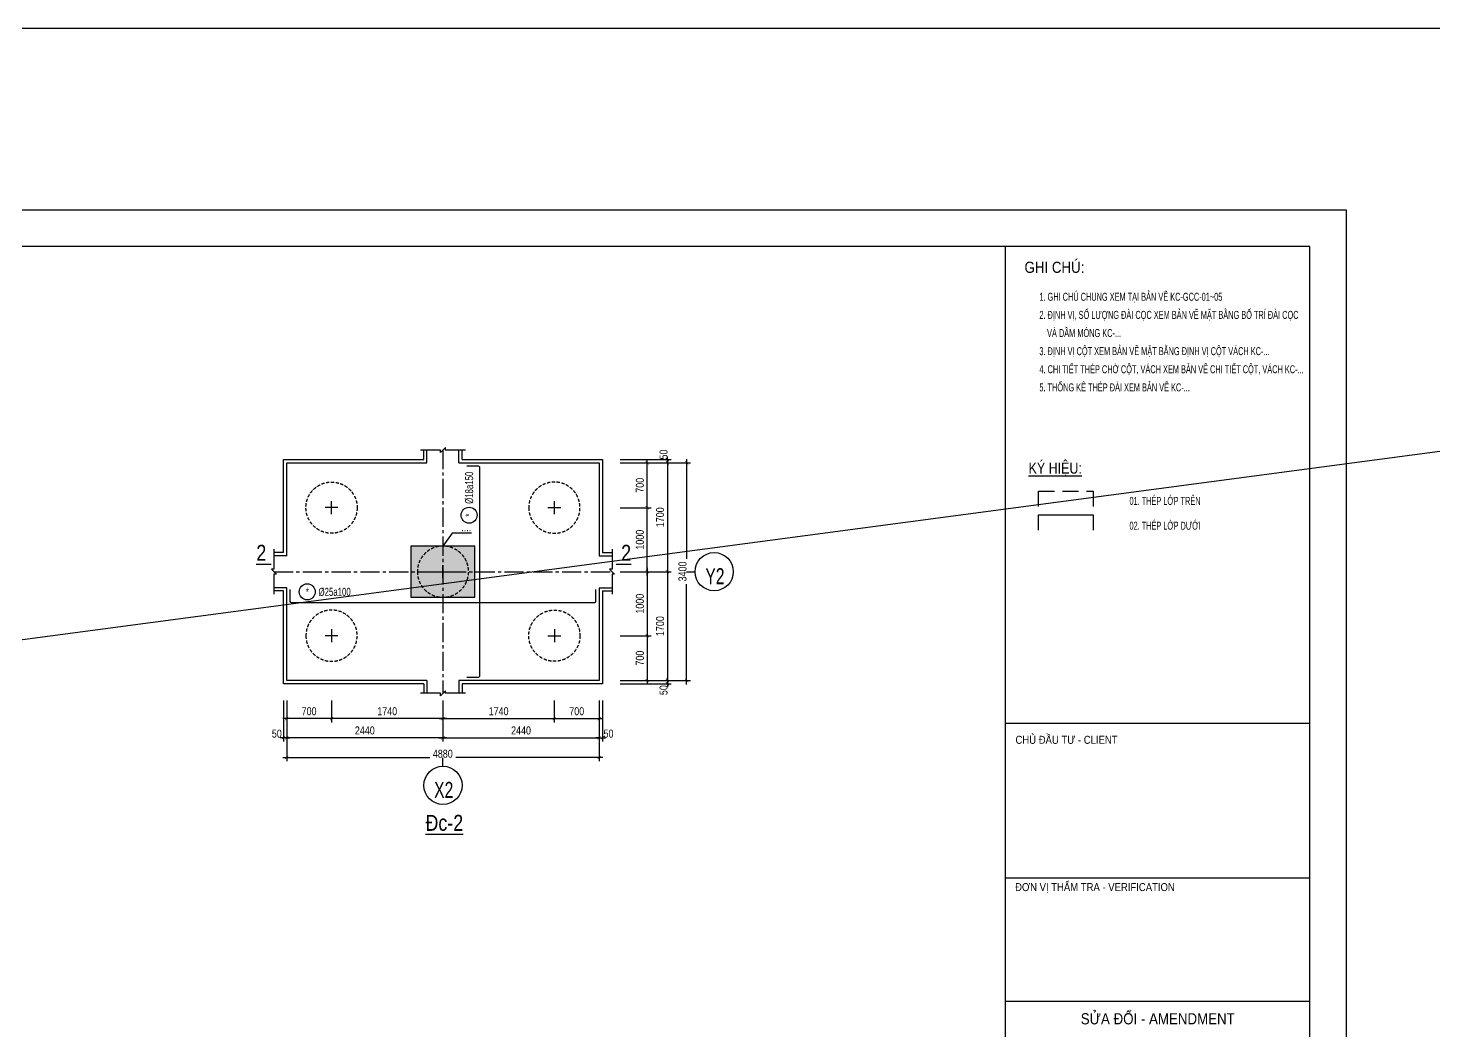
# Model space of a CAD drawing. Extents: x 71 to 2424299, y -14 to 1061502.
# Drawn here: x 1228498 to 1239475, y 494969 to 502800 of the extents above; entities that cross this region are included whole.
import ezdxf
from ezdxf.enums import TextEntityAlignment as Align

# ---------------------------------------------------------------- set-up
doc = ezdxf.new("R2010")
doc.units = 0
doc.header["$LTSCALE"] = 1000
doc.header["$MEASUREMENT"] = 0
doc.header["$PDMODE"] = 3
doc.linetypes.add('CENTER2', pattern=[1.125, 0.75, -0.125, 0.125, -0.125])
doc.linetypes.add('HIDDEN', pattern=[0.375, 0.25, -0.125])
doc.layers.get('0').update_dxf_attribs({"linetype": 'CONTINUOUS'})
doc.layers.get('Defpoints').update_dxf_attribs({"linetype": 'CONTINUOUS'})
for name, color, linetype in [('CDC -TEXT KHUNG', 7, 'CONTINUOUS'), ('CDC-KHUNGTEN', 7, 'CONTINUOUS'), ('CDC.01.AXIS', 160, 'CENTER2'), ('CDC.02.DIM', 1, 'CONTINUOUS'), ('CDC.03.BORDER', 3, 'CONTINUOUS'), ('CDC.04.HIDDEN', 8, 'HIDDEN'), ('CDC.05.STEEL', 4, 'CONTINUOUS'), ('CDC.06.TEXT', 2, 'CONTINUOUS'), ('CDC.09.COLUMN', 4, 'CONTINUOUS'), ('CDC.10.HATCH', 9, 'CONTINUOUS'), ('CDC.11.NOTE', 8, 'CONTINUOUS'), ('CDC.12.PILE', 7, 'CONTINUOUS'), ('CDC.14.STEELNUM', 9, 'CONTINUOUS'), ('KCS_CHI', 1, 'CONTINUOUS')]:
    doc.layers.add(name, color=color, linetype=linetype)
doc.styles.add('ARIAL', font='arial.ttf', dxfattribs={"width": 0.8})
doc.styles.add('KT CDC', font='arial.ttf', dxfattribs={"width": 0.85, "height": 200})
doc.styles.add('ROMANS', font='arial.ttf', dxfattribs={"width": 0.55})
doc.dimstyles.new('50', dxfattribs={"dimscale": 25, "dimtxt": 2.5, "dimasz": 1, "dimexe": 1.2, "dimexo": 0, "dimgap": 1, "dimtad": 1, "dimdec": 0, "dimlfac": 2, "dimdsep": 46, "dimtxsty": 'ARIAL', "dimblk": 'ARCHTICK', "dimcen": 1, "dimdle": 1.2, "dimclrd": 1, "dimclre": 1, "dimclrt": 2, "dimadec": 0, "dimazin": 0, "dimtfac": 0.00072, "dimtdec": 0, "dimtix": 1, "dimtmove": 2, "dimatfit": 3, "dimfxl": 1, "dimtolj": 1, "dimarcsym": 0})

# ---------------------------------------------------------------- blocks, each defined once
blk = doc.blocks.new('_ArchTick')
at = {"color": 0, "linetype": 'ByBlock', "const_width": 0.15}
blk.add_lwpolyline([(-0.5, -0.5), (0.5, 0.5)], dxfattribs=at)
blk = doc.blocks.new('*D1424')
at = {"layer": 'CDC.02.DIM', "color": 1, "lineweight": -2, "transparency": 16777216}
for p, q in [((1233120, 499405), (1233520, 499405)), ((1233490, 499435), (1233490, 498525)), ((1233120, 498555), (1233520, 498555))]:
    blk.add_line(p, q, dxfattribs=at)
at = {"layer": 'Defpoints', "color": 0, "transparency": 16777216}
for p in [(1233120, 499405), (1233120, 498555), (1233490, 498555)]:
    blk.add_point(p, dxfattribs=at)
at = {"layer": 'CDC.02.DIM', "color": 1, "lineweight": -2, "transparency": 16777216, "xscale": 25, "yscale": 25, "zscale": 25}
for p, rotation in [((1233490, 499405), 90), ((1233490, 498555), 270)]:
    blk.add_blockref('_ArchTick', p, dxfattribs=dict(at, rotation=rotation))
at = {"layer": 'CDC.02.DIM', "color": 2, "transparency": 16777216, "insert": (1233433, 498980), "char_height": 62.5, "attachment_point": 5, "rotation": 90, "style": 'ARIAL'}
blk.add_mtext('\\A1;1700', dxfattribs=at)
blk = doc.blocks.new('*D1425')
at = {"layer": 'CDC.02.DIM', "color": 1, "lineweight": -2, "transparency": 16777216}
for p, q in [((1233490, 498585), (1233490, 497675)), ((1233120, 498555), (1233520, 498555)), ((1233120, 497705), (1233520, 497705))]:
    blk.add_line(p, q, dxfattribs=at)
at = {"layer": 'Defpoints', "color": 0, "transparency": 16777216}
for p in [(1233120, 498555), (1233120, 497705), (1233490, 497705)]:
    blk.add_point(p, dxfattribs=at)
at = {"layer": 'CDC.02.DIM', "color": 1, "lineweight": -2, "transparency": 16777216, "xscale": 25, "yscale": 25, "zscale": 25}
for p, rotation in [((1233490, 498555), 90), ((1233490, 497705), 270)]:
    blk.add_blockref('_ArchTick', p, dxfattribs=dict(at, rotation=rotation))
at = {"layer": 'CDC.02.DIM', "color": 2, "transparency": 16777216, "insert": (1233433, 498130), "char_height": 62.5, "attachment_point": 5, "rotation": 90, "style": 'ARIAL'}
blk.add_mtext('\\A1;1700', dxfattribs=at)
blk = doc.blocks.new('*D1426')
at = {"layer": 'CDC.02.DIM', "color": 1, "lineweight": -2, "transparency": 16777216}
for p, q in [((1233120, 499405), (1233670, 499405)), ((1233640, 499435), (1233640, 498656)), ((1233640, 497675), (1233640, 498457)), ((1233120, 497705), (1233670, 497705))]:
    blk.add_line(p, q, dxfattribs=at)
at = {"layer": 'Defpoints', "color": 0, "transparency": 16777216}
for p in [(1233120, 499405), (1233120, 497705), (1233640, 497705)]:
    blk.add_point(p, dxfattribs=at)
at = {"layer": 'CDC.02.DIM', "color": 1, "lineweight": -2, "transparency": 16777216, "xscale": 25, "yscale": 25, "zscale": 25}
for p, rotation in [((1233640, 499405), 90), ((1233640, 497705), 270)]:
    blk.add_blockref('_ArchTick', p, dxfattribs=dict(at, rotation=rotation))
at = {"layer": 'CDC.02.DIM', "color": 2, "transparency": 16777216, "insert": (1233608, 498557), "char_height": 62.5, "attachment_point": 5, "rotation": 90, "style": 'ARIAL'}
blk.add_mtext('\\A1;3400', dxfattribs=at)
blk = doc.blocks.new('*D1427')
at = {"layer": 'CDC.02.DIM', "color": 1, "lineweight": -2, "transparency": 16777216}
for p, q in [((1233120, 499430), (1233520, 499430)), ((1233120, 499405), (1233520, 499405)), ((1233490, 499430), (1233490, 499455)), ((1233490, 499405), (1233490, 499430)), ((1233490, 499405), (1233490, 499380))]:
    blk.add_line(p, q, dxfattribs=at)
at = {"layer": 'Defpoints', "color": 0, "transparency": 16777216}
for p in [(1233120, 499430), (1233120, 499405), (1233490, 499430)]:
    blk.add_point(p, dxfattribs=at)
at = {"layer": 'CDC.02.DIM', "color": 1, "lineweight": -2, "transparency": 16777216, "xscale": 25, "yscale": 25, "zscale": 25}
for p, rotation in [((1233490, 499430), 270), ((1233490, 499405), 90)]:
    blk.add_blockref('_ArchTick', p, dxfattribs=dict(at, rotation=rotation))
at = {"layer": 'CDC.02.DIM', "color": 2, "transparency": 16777216, "insert": (1233460, 499470), "char_height": 62.5, "attachment_point": 5, "rotation": 90, "style": 'ARIAL'}
blk.add_mtext('\\A1;50', dxfattribs=at)
blk = doc.blocks.new('*D1428')
at = {"layer": 'CDC.02.DIM', "color": 1, "lineweight": -2, "transparency": 16777216}
for p, q in [((1233120, 497705), (1233520, 497705)), ((1233490, 497705), (1233490, 497730)), ((1233490, 497705), (1233490, 497680)), ((1233120, 497680), (1233520, 497680)), ((1233490, 497680), (1233490, 497655))]:
    blk.add_line(p, q, dxfattribs=at)
at = {"layer": 'Defpoints', "color": 0, "transparency": 16777216}
for p in [(1233120, 497705), (1233120, 497680), (1233490, 497680)]:
    blk.add_point(p, dxfattribs=at)
at = {"layer": 'CDC.02.DIM', "color": 1, "lineweight": -2, "transparency": 16777216, "xscale": 25, "yscale": 25, "zscale": 25}
for p, rotation in [((1233490, 497705), 270), ((1233490, 497680), 90)]:
    blk.add_blockref('_ArchTick', p, dxfattribs=dict(at, rotation=rotation))
at = {"layer": 'CDC.02.DIM', "color": 2, "transparency": 16777216, "insert": (1233460, 497630), "char_height": 62.5, "attachment_point": 5, "rotation": 90, "style": 'ARIAL'}
blk.add_mtext('\\A1;50', dxfattribs=at)
blk = doc.blocks.new('*D1429')
at = {"layer": 'CDC.02.DIM', "color": 1, "lineweight": -2, "transparency": 16777216}
for p, q in [((1233120, 499055), (1233362, 499055)), ((1233332, 498525), (1233332, 499085)), ((1233120, 498555), (1233362, 498555))]:
    blk.add_line(p, q, dxfattribs=at)
at = {"layer": 'Defpoints', "color": 0, "transparency": 16777216}
for p in [(1233120, 499055), (1233332, 499055), (1233120, 498555)]:
    blk.add_point(p, dxfattribs=at)
at = {"layer": 'CDC.02.DIM', "color": 1, "lineweight": -2, "transparency": 16777216, "xscale": 25, "yscale": 25, "zscale": 25}
for p, rotation in [((1233332, 499055), 90), ((1233332, 498555), 270)]:
    blk.add_blockref('_ArchTick', p, dxfattribs=dict(at, rotation=rotation))
at = {"layer": 'CDC.02.DIM', "color": 2, "transparency": 16777216, "insert": (1233275, 498805), "char_height": 62.5, "attachment_point": 5, "rotation": 90, "style": 'ARIAL'}
blk.add_mtext('\\A1;1000', dxfattribs=at)
blk = doc.blocks.new('*D1430')
at = {"layer": 'CDC.02.DIM', "color": 1, "lineweight": -2, "transparency": 16777216}
for p, q in [((1233332, 498585), (1233332, 498025)), ((1233120, 498555), (1233362, 498555)), ((1233120, 498055), (1233362, 498055))]:
    blk.add_line(p, q, dxfattribs=at)
at = {"layer": 'Defpoints', "color": 0, "transparency": 16777216}
for p in [(1233120, 498555), (1233120, 498055), (1233332, 498055)]:
    blk.add_point(p, dxfattribs=at)
at = {"layer": 'CDC.02.DIM', "color": 1, "lineweight": -2, "transparency": 16777216, "xscale": 25, "yscale": 25, "zscale": 25}
for p, rotation in [((1233332, 498555), 90), ((1233332, 498055), 270)]:
    blk.add_blockref('_ArchTick', p, dxfattribs=dict(at, rotation=rotation))
at = {"layer": 'CDC.02.DIM', "color": 2, "transparency": 16777216, "insert": (1233275, 498305), "char_height": 62.5, "attachment_point": 5, "rotation": 90, "style": 'ARIAL'}
blk.add_mtext('\\A1;1000', dxfattribs=at)
blk = doc.blocks.new('*D1431')
at = {"layer": 'CDC.02.DIM', "color": 1, "lineweight": -2, "transparency": 16777216}
for p, q in [((1230517, 497550), (1230517, 497228)), ((1231737, 497550), (1231737, 497228)), ((1231767, 497258), (1230487, 497258))]:
    blk.add_line(p, q, dxfattribs=at)
at = {"layer": 'Defpoints', "color": 0, "transparency": 16777216}
for p in [(1230517, 497550), (1231737, 497550), (1230517, 497258)]:
    blk.add_point(p, dxfattribs=at)
at = {"layer": 'CDC.02.DIM', "color": 1, "lineweight": -2, "transparency": 16777216, "xscale": 25, "yscale": 25, "zscale": 25, "rotation": 180}
blk.add_blockref('_ArchTick', (1230517, 497258), dxfattribs=at)
at = {"layer": 'CDC.02.DIM', "color": 1, "lineweight": -2, "transparency": 16777216, "xscale": 25, "yscale": 25, "zscale": 25}
blk.add_blockref('_ArchTick', (1231737, 497258), dxfattribs=at)
at = {"layer": 'CDC.02.DIM', "color": 2, "transparency": 16777216, "insert": (1231127, 497315), "char_height": 62.5, "attachment_point": 5, "style": 'ARIAL'}
blk.add_mtext('\\A1;2440', dxfattribs=at)
blk = doc.blocks.new('*D1432')
at = {"layer": 'CDC.02.DIM', "color": 1, "lineweight": -2, "transparency": 16777216}
for p, q in [((1231737, 497550), (1231737, 497228)), ((1232957, 497550), (1232957, 497228)), ((1231707, 497258), (1232987, 497258))]:
    blk.add_line(p, q, dxfattribs=at)
at = {"layer": 'Defpoints', "color": 0, "transparency": 16777216}
for p in [(1231737, 497550), (1232957, 497550), (1232957, 497258)]:
    blk.add_point(p, dxfattribs=at)
at = {"layer": 'CDC.02.DIM', "color": 1, "lineweight": -2, "transparency": 16777216, "xscale": 25, "yscale": 25, "zscale": 25, "rotation": 180}
blk.add_blockref('_ArchTick', (1231737, 497258), dxfattribs=at)
at = {"layer": 'CDC.02.DIM', "color": 1, "lineweight": -2, "transparency": 16777216, "xscale": 25, "yscale": 25, "zscale": 25}
blk.add_blockref('_ArchTick', (1232957, 497258), dxfattribs=at)
at = {"layer": 'CDC.02.DIM', "color": 2, "transparency": 16777216, "insert": (1232347, 497315), "char_height": 62.5, "attachment_point": 5, "style": 'ARIAL'}
blk.add_mtext('\\A1;2440', dxfattribs=at)
blk = doc.blocks.new('*D1433')
at = {"layer": 'CDC.02.DIM', "color": 1, "lineweight": -2, "transparency": 16777216}
for p, q in [((1230517, 497550), (1230517, 497075)), ((1232957, 497550), (1232957, 497075)), ((1230487, 497105), (1231636, 497105)), ((1232987, 497105), (1231837, 497105))]:
    blk.add_line(p, q, dxfattribs=at)
at = {"layer": 'Defpoints', "color": 0, "transparency": 16777216}
for p in [(1230517, 497550), (1232957, 497550), (1232957, 497105)]:
    blk.add_point(p, dxfattribs=at)
at = {"layer": 'CDC.02.DIM', "color": 1, "lineweight": -2, "transparency": 16777216, "xscale": 25, "yscale": 25, "zscale": 25, "rotation": 180}
blk.add_blockref('_ArchTick', (1230517, 497105), dxfattribs=at)
at = {"layer": 'CDC.02.DIM', "color": 1, "lineweight": -2, "transparency": 16777216, "xscale": 25, "yscale": 25, "zscale": 25}
blk.add_blockref('_ArchTick', (1232957, 497105), dxfattribs=at)
at = {"layer": 'CDC.02.DIM', "color": 2, "transparency": 16777216, "insert": (1231736, 497133), "char_height": 62.5, "attachment_point": 5, "style": 'ARIAL'}
blk.add_mtext('\\A1;4880', dxfattribs=at)
blk = doc.blocks.new('*D1434')
at = {"layer": 'CDC.02.DIM', "color": 1, "lineweight": -2, "transparency": 16777216}
for p, q in [((1230867, 497550), (1230867, 497378)), ((1231737, 497550), (1231737, 497378)), ((1231767, 497408), (1230837, 497408))]:
    blk.add_line(p, q, dxfattribs=at)
at = {"layer": 'Defpoints', "color": 0, "transparency": 16777216}
for p in [(1230867, 497550), (1231737, 497550), (1230867, 497408)]:
    blk.add_point(p, dxfattribs=at)
at = {"layer": 'CDC.02.DIM', "color": 1, "lineweight": -2, "transparency": 16777216, "xscale": 25, "yscale": 25, "zscale": 25, "rotation": 180}
blk.add_blockref('_ArchTick', (1230867, 497408), dxfattribs=at)
at = {"layer": 'CDC.02.DIM', "color": 1, "lineweight": -2, "transparency": 16777216, "xscale": 25, "yscale": 25, "zscale": 25}
blk.add_blockref('_ArchTick', (1231737, 497408), dxfattribs=at)
at = {"layer": 'CDC.02.DIM', "color": 2, "transparency": 16777216, "insert": (1231302, 497465), "char_height": 62.5, "attachment_point": 5, "style": 'ARIAL'}
blk.add_mtext('\\A1;1740', dxfattribs=at)
blk = doc.blocks.new('*D1435')
at = {"layer": 'CDC.02.DIM', "color": 1, "lineweight": -2, "transparency": 16777216}
for p, q in [((1231737, 497550), (1231737, 497378)), ((1232607, 497550), (1232607, 497378)), ((1231707, 497408), (1232637, 497408))]:
    blk.add_line(p, q, dxfattribs=at)
at = {"layer": 'Defpoints', "color": 0, "transparency": 16777216}
for p in [(1231737, 497550), (1232607, 497550), (1232607, 497408)]:
    blk.add_point(p, dxfattribs=at)
at = {"layer": 'CDC.02.DIM', "color": 1, "lineweight": -2, "transparency": 16777216, "xscale": 25, "yscale": 25, "zscale": 25, "rotation": 180}
blk.add_blockref('_ArchTick', (1231737, 497408), dxfattribs=at)
at = {"layer": 'CDC.02.DIM', "color": 1, "lineweight": -2, "transparency": 16777216, "xscale": 25, "yscale": 25, "zscale": 25}
blk.add_blockref('_ArchTick', (1232607, 497408), dxfattribs=at)
at = {"layer": 'CDC.02.DIM', "color": 2, "transparency": 16777216, "insert": (1232172, 497465), "char_height": 62.5, "attachment_point": 5, "style": 'ARIAL'}
blk.add_mtext('\\A1;1740', dxfattribs=at)
blk = doc.blocks.new('*D1436')
at = {"layer": 'CDC.02.DIM', "color": 1, "lineweight": -2, "transparency": 16777216}
for p, q in [((1230492, 497550), (1230492, 497228)), ((1230517, 497550), (1230517, 497228)), ((1230492, 497258), (1230467, 497258)), ((1230517, 497258), (1230492, 497258)), ((1230517, 497258), (1230542, 497258))]:
    blk.add_line(p, q, dxfattribs=at)
at = {"layer": 'Defpoints', "color": 0, "transparency": 16777216}
for p in [(1230492, 497550), (1230517, 497550), (1230492, 497258)]:
    blk.add_point(p, dxfattribs=at)
at = {"layer": 'CDC.02.DIM', "color": 1, "lineweight": -2, "transparency": 16777216, "xscale": 25, "yscale": 25, "zscale": 25}
blk.add_blockref('_ArchTick', (1230492, 497258), dxfattribs=at)
at = {"layer": 'CDC.02.DIM', "color": 1, "lineweight": -2, "transparency": 16777216, "xscale": 25, "yscale": 25, "zscale": 25, "rotation": 180}
blk.add_blockref('_ArchTick', (1230517, 497258), dxfattribs=at)
at = {"layer": 'CDC.02.DIM', "color": 2, "transparency": 16777216, "insert": (1230440, 497290), "char_height": 62.5, "attachment_point": 5, "style": 'ARIAL'}
blk.add_mtext('\\A1;50', dxfattribs=at)
blk = doc.blocks.new('*D1437')
at = {"layer": 'CDC.02.DIM', "color": 1, "lineweight": -2, "transparency": 16777216}
for p, q in [((1232957, 497550), (1232957, 497228)), ((1232982, 497550), (1232982, 497228)), ((1232957, 497258), (1232932, 497258)), ((1232957, 497258), (1232982, 497258)), ((1232982, 497258), (1233007, 497258))]:
    blk.add_line(p, q, dxfattribs=at)
at = {"layer": 'Defpoints', "color": 0, "transparency": 16777216}
for p in [(1232957, 497550), (1232982, 497550), (1232982, 497258)]:
    blk.add_point(p, dxfattribs=at)
at = {"layer": 'CDC.02.DIM', "color": 1, "lineweight": -2, "transparency": 16777216, "xscale": 25, "yscale": 25, "zscale": 25}
blk.add_blockref('_ArchTick', (1232957, 497258), dxfattribs=at)
at = {"layer": 'CDC.02.DIM', "color": 1, "lineweight": -2, "transparency": 16777216, "xscale": 25, "yscale": 25, "zscale": 25, "rotation": 180}
blk.add_blockref('_ArchTick', (1232982, 497258), dxfattribs=at)
at = {"layer": 'CDC.02.DIM', "color": 2, "transparency": 16777216, "insert": (1233030, 497290), "char_height": 62.5, "attachment_point": 5, "style": 'ARIAL'}
blk.add_mtext('\\A1;50', dxfattribs=at)
blk = doc.blocks.new('D800')
at = {"layer": 'CDC.01.AXIS'}
for p, q in [((100, 0), (-100, 0)), ((0, -100), (0, 100))]:
    blk.add_line(p, q, dxfattribs=at)
at = {"layer": 'CDC.04.HIDDEN', "ltscale": 0.2}
blk.add_circle((0, 0), 400, dxfattribs=at)
blk = doc.blocks.new('*D1781')
at = {"layer": 'CDC.02.DIM', "color": 1, "lineweight": -2, "transparency": 16777216}
for p, q in [((1230517, 497550), (1230517, 497378)), ((1230867, 497550), (1230867, 497378)), ((1230897, 497408), (1230487, 497408))]:
    blk.add_line(p, q, dxfattribs=at)
at = {"layer": 'Defpoints', "color": 0, "transparency": 16777216}
for p in [(1230517, 497550), (1230867, 497550), (1230517, 497408)]:
    blk.add_point(p, dxfattribs=at)
at = {"layer": 'CDC.02.DIM', "color": 1, "lineweight": -2, "transparency": 16777216, "xscale": 25, "yscale": 25, "zscale": 25, "rotation": 180}
blk.add_blockref('_ArchTick', (1230517, 497408), dxfattribs=at)
at = {"layer": 'CDC.02.DIM', "color": 1, "lineweight": -2, "transparency": 16777216, "xscale": 25, "yscale": 25, "zscale": 25}
blk.add_blockref('_ArchTick', (1230867, 497408), dxfattribs=at)
at = {"layer": 'CDC.02.DIM', "color": 2, "transparency": 16777216, "insert": (1230692, 497465), "char_height": 62.5, "attachment_point": 5, "style": 'ARIAL'}
blk.add_mtext('\\A1;700', dxfattribs=at)
blk = doc.blocks.new('*D1782')
at = {"layer": 'CDC.02.DIM', "color": 1, "lineweight": -2, "transparency": 16777216}
for p, q in [((1232607, 497550), (1232607, 497378)), ((1232957, 497550), (1232957, 497378)), ((1232577, 497408), (1232987, 497408))]:
    blk.add_line(p, q, dxfattribs=at)
at = {"layer": 'Defpoints', "color": 0, "transparency": 16777216}
for p in [(1232607, 497550), (1232957, 497550), (1232957, 497408)]:
    blk.add_point(p, dxfattribs=at)
at = {"layer": 'CDC.02.DIM', "color": 1, "lineweight": -2, "transparency": 16777216, "xscale": 25, "yscale": 25, "zscale": 25, "rotation": 180}
blk.add_blockref('_ArchTick', (1232607, 497408), dxfattribs=at)
at = {"layer": 'CDC.02.DIM', "color": 1, "lineweight": -2, "transparency": 16777216, "xscale": 25, "yscale": 25, "zscale": 25}
blk.add_blockref('_ArchTick', (1232957, 497408), dxfattribs=at)
at = {"layer": 'CDC.02.DIM', "color": 2, "transparency": 16777216, "insert": (1232782, 497465), "char_height": 62.5, "attachment_point": 5, "style": 'ARIAL'}
blk.add_mtext('\\A1;700', dxfattribs=at)
blk = doc.blocks.new('*D1783')
at = {"layer": 'CDC.02.DIM', "color": 1, "lineweight": -2, "transparency": 16777216}
for p, q in [((1233120, 498055), (1233362, 498055)), ((1233332, 498085), (1233332, 497675)), ((1233120, 497705), (1233362, 497705))]:
    blk.add_line(p, q, dxfattribs=at)
at = {"layer": 'Defpoints', "color": 0, "transparency": 16777216}
for p in [(1233120, 498055), (1233120, 497705), (1233332, 497705)]:
    blk.add_point(p, dxfattribs=at)
at = {"layer": 'CDC.02.DIM', "color": 1, "lineweight": -2, "transparency": 16777216, "xscale": 25, "yscale": 25, "zscale": 25}
for p, rotation in [((1233332, 498055), 90), ((1233332, 497705), 270)]:
    blk.add_blockref('_ArchTick', p, dxfattribs=dict(at, rotation=rotation))
at = {"layer": 'CDC.02.DIM', "color": 2, "transparency": 16777216, "insert": (1233275, 497880), "char_height": 62.5, "attachment_point": 5, "rotation": 90, "style": 'ARIAL'}
blk.add_mtext('\\A1;700', dxfattribs=at)
blk = doc.blocks.new('*D1784')
at = {"layer": 'CDC.02.DIM', "color": 1, "lineweight": -2, "transparency": 16777216}
for p, q in [((1233120, 499405), (1233362, 499405)), ((1233332, 499025), (1233332, 499435)), ((1233120, 499055), (1233362, 499055))]:
    blk.add_line(p, q, dxfattribs=at)
at = {"layer": 'Defpoints', "color": 0, "transparency": 16777216}
for p in [(1233120, 499405), (1233332, 499405), (1233120, 499055)]:
    blk.add_point(p, dxfattribs=at)
at = {"layer": 'CDC.02.DIM', "color": 1, "lineweight": -2, "transparency": 16777216, "xscale": 25, "yscale": 25, "zscale": 25}
for p, rotation in [((1233332, 499405), 90), ((1233332, 499055), 270)]:
    blk.add_blockref('_ArchTick', p, dxfattribs=dict(at, rotation=rotation))
at = {"layer": 'CDC.02.DIM', "color": 2, "transparency": 16777216, "insert": (1233275, 499230), "char_height": 62.5, "attachment_point": 5, "rotation": 90, "style": 'ARIAL'}
blk.add_mtext('\\A1;700', dxfattribs=at)
blk = doc.blocks.new('34')
at = {"color": 4, "elevation": 0}
blk.add_lwpolyline([(1087304, 521743), (1107165, 521743), (1107165, 536023), (1087304, 536023)], close=True, dxfattribs=at)
at = {"layer": 'CDC-KHUNGTEN', "color": 4}
blk.add_line((1104790, 521743), (1104790, 536023), dxfattribs=at)
at = {"layer": 'CDC-KHUNGTEN', "color": 7}
for p, q in [((1107165, 521743), (1107165, 536023)), ((1107165, 532296), (1104790, 532296)), ((1107165, 531089), (1104790, 531089)), ((1107165, 530125), (1104790, 530125))]:
    blk.add_line(p, q, dxfattribs=at)
at = {"layer": 'Defpoints', "elevation": 0}
blk.add_lwpolyline([(1086424, 521457), (1086424, 536307), (1107449, 536307), (1107449, 521457), (1086424, 521457)], close=True, dxfattribs=at)
at = {"layer": 'CDC -TEXT KHUNG', "style": 'KT CDC', "width": 0.85}
for s, p in [('CHỦ ĐẦU TƯ - CLIENT', (1104867, 532138)), ('ĐƠN VỊ THẨM TRA - VERIFICATION ', (1104864, 530988))]:
    blk.add_text(s, height=62.5, dxfattribs=at).set_placement(p)
at = {"layer": 'CDC -TEXT KHUNG', "color": 6, "style": 'KT CDC', "width": 0.85}
blk.add_text('SỬA ĐỔI - AMENDMENT', height=87.5, dxfattribs=at).set_placement((1105978, 529947), align=Align.CENTER)

msp = doc.modelspace()

# ---------------------------------------------------------------- hatches: boundary and pattern name
at = {"layer": 'CDC.10.HATCH'}
h = msp.add_hatch(dxfattribs=at)
h.set_pattern_fill('CHAU-01', color=256, scale=30, style=0, pattern_type=2)
h.set_pattern_definition([(50, (0, -18740), (215.178055, -18.82564), [22.5, -247.5]), (355, (0, -18740), (-41.6254, 225.65764), [18, -198]), (100.4514, (17.93, -18741.57), (173.552815, 206.831863), [19.122057, -210.342634]), (46.1842, (0, -18680), (320.172315, -49.655704), [33.75, -371.25]), (96.6356, (26.68, -18684.14), (280.39881, 292.23536), [28.68309, -315.5139]), (351.1842, (0, -18680), (280.39858, 292.23558), [27, -297]), (21, (30, -18695), (179.072116, -120.785667), [22.5, -247.5]), (326, (30, -18695), (72.9946, 217.545014), [18, -198]), (71.4514, (44.92, -18705.07), (252.06679, 96.75915), [19.122057, -210.342634]), (37.5, (0, -18740), (3.6479566, 99.868156), [0, -195.6, 0, -201, 0, -198.75]), (7.5, (0, -18740), (78.920861, 118.3235136), [0, -114.6, 0, -191.1, 0, -75.75]), (327.5, (-66.9, -18740), (160.146731, -6.7664615), [0, -75, 0, -234, 0, -310.5]), (317.5, (-96.9, -18740), (174.955851, 30.031495), [0, -97.5, 0, -155.4, 0, -220.5]), (45, (0, -18740), (-90.156115, 90.156115), []), (45, (0, -18703.25), (-90.156115, 90.156115), [])])
h.paths.add_polyline_path([(1223147.37, 498805.13), (1222647.37, 498805.13), (1222647.37, 498305.13), (1223147.37, 498305.13)])
h.paths.add_polyline_path([(1231987.37, 498755.13), (1231487.37, 498755.13), (1231487.37, 498355.13), (1231987.37, 498355.13)])

# ---------------------------------------------------------------- linework, layer by layer
at = {"layer": 'CDC.01.AXIS', "ltscale": 0.2}
for p, q in [((1231737.37, 499505.13), (1231737.37, 497605.13)), ((1230417.37, 498555.13), (1233057.37, 498555.13))]:
    msp.add_line(p, q, dxfattribs=at)
at = {"layer": 'CDC.03.BORDER'}
for p, q in [((1231612.37, 499405.13), (1231612.37, 499505.13)), ((1231862.37, 499405.13), (1231862.37, 499505.13)), ((1230517.37, 498680.13), (1230417.37, 498680.13)), ((1232957.37, 498680.13), (1233057.37, 498680.13)), ((1230517.37, 498430.13), (1230417.37, 498430.13)), ((1232957.37, 498430.13), (1233057.37, 498430.13)), ((1231612.37, 497705.13), (1231612.37, 497605.13)), ((1231862.37, 497705.13), (1231862.37, 497605.13))]:
    msp.add_line(p, q, dxfattribs=at)
for points in [[(1230517.37, 498680.13), (1230517.37, 499405.13), (1231612.37, 499405.13)], [(1231862.37, 499405.13), (1232957.37, 499405.13), (1232957.37, 498680.13)], [(1231612.37, 497705.13), (1230517.37, 497705.13), (1230517.37, 498430.13)], [(1232957.37, 498430.13), (1232957.37, 497705.13), (1231862.37, 497705.13)]]:
    msp.add_lwpolyline(points, dxfattribs=at)
at = {"layer": 'CDC.05.STEEL'}
for points in [[(1231924.23, 497730.13), (1232014.23, 497730.13, 0.41421356), (1232024.23, 497740.13), (1232024.23, 499370.13, 0.41421356), (1232014.23, 499380.13), (1231924.23, 499380.13)], [(1230542.37, 498415.25), (1230542.37, 498325.25, 0.41421356), (1230552.37, 498315.25), (1232922.37, 498315.25, 0.41421356), (1232932.37, 498325.25), (1232932.37, 498415.25)]]:
    msp.add_lwpolyline(points, format="xyb", dxfattribs=at)
at = {"layer": 'CDC.05.STEEL', "linetype": 'HIDDEN', "ltscale": 0.5, "elevation": 0}
msp.add_lwpolyline([(1236387.54, 499064.29), (1236387.54, 499182.75), (1236813.57, 499182.75), (1236813.57, 499064.29)], dxfattribs=at)
at = {"layer": 'CDC.05.STEEL', "elevation": 0}
msp.add_lwpolyline([(1236387.54, 498879.55), (1236387.54, 498998.02), (1236813.57, 498998.02), (1236813.57, 498879.55)], dxfattribs=at)
at = {"layer": 'CDC.09.COLUMN'}
msp.add_lwpolyline([(1231987.37, 498355.13), (1231987.37, 498755.13), (1231487.37, 498755.13), (1231487.37, 498355.13)], close=True, dxfattribs=at)
at = {"layer": 'CDC.11.NOTE'}
for p, q in [((1231587.37, 499430.13), (1231587.37, 499505.13)), ((1231887.37, 499430.13), (1231887.37, 499505.13)), ((1230492.37, 498705.13), (1230417.37, 498705.13)), ((1232982.37, 498705.13), (1233057.37, 498705.13)), ((1233640.05, 498555.13), (1233705.98, 498555.13)), ((1230492.37, 498405.13), (1230417.37, 498405.13)), ((1232982.37, 498405.13), (1233057.37, 498405.13)), ((1231587.37, 497680.13), (1231587.37, 497605.13)), ((1231887.37, 497680.13), (1231887.37, 497605.13)), ((1231737.37, 497035.62), (1231737.37, 497101.54))]:
    msp.add_line(p, q, dxfattribs=at)
for points in [[(1231912.37, 499505.13), (1231757.37, 499505.13), (1231757.37, 499525.13), (1231717.37, 499485.13), (1231717.37, 499505.13), (1231562.37, 499505.13)], [(1230492.37, 498705.13), (1230492.37, 499430.13), (1231587.37, 499430.13)], [(1231887.37, 499430.13), (1232982.37, 499430.13), (1232982.37, 498705.13)], [(1230417.37, 498730.13), (1230417.37, 498575.13), (1230397.37, 498575.13), (1230437.37, 498535.13), (1230417.37, 498535.13), (1230417.37, 498380.13)], [(1233057.37, 498730.13), (1233057.37, 498575.13), (1233037.37, 498575.13), (1233077.37, 498535.13), (1233057.37, 498535.13), (1233057.37, 498380.13)], [(1231587.37, 497680.13), (1230492.37, 497680.13), (1230492.37, 498405.13)], [(1232982.37, 498405.13), (1232982.37, 497680.13), (1231887.37, 497680.13)], [(1231912.37, 497605.13), (1231757.37, 497605.13), (1231757.37, 497625.13), (1231717.37, 497585.13), (1231717.37, 497605.13), (1231562.37, 497605.13)]]:
    msp.add_lwpolyline(points, dxfattribs=at)
for centre in [(1233855.12, 498555.13), (1231737.37, 496886.48)]:
    msp.add_circle(centre, 149.14, dxfattribs=at)
at = {"layer": 'CDC.14.STEELNUM'}
for centre in [(1231941.73, 498996.29), (1230677.42, 498397.75)]:
    msp.add_circle(centre, 62.5, dxfattribs=at)
at = {"layer": 'Defpoints', "color": 1}
msp.add_line((1264360, 502800), (1082950, 478660), dxfattribs=at)
msp.add_lwpolyline([(1082950, 502800), (1264360, 502800), (1264360, 478660), (1082950, 478660)], close=True, dxfattribs=at)
at = {"layer": 'KCS_CHI'}
msp.add_lwpolyline([(1231961.36, 498855.66), (1231809.58, 498855.66), (1231737.37, 498755.13)], dxfattribs=at)

# ---------------------------------------------------------------- block references
at = {"layer": 'CDC.03.BORDER'}
msp.add_blockref('34', (131341.09, -34927.16), dxfattribs=at)
at = {"layer": 'CDC.12.PILE', "yscale": 0.5, "zscale": 0.5}
for p, xscale in [((1230867.37, 499055.13), 0.5), ((1232607.37, 499055.13), -0.5), ((1231737.37, 498555.13), -0.5)]:
    msp.add_blockref('D800', p, dxfattribs=dict(at, xscale=xscale))
at = {"layer": 'CDC.12.PILE', "yscale": 0.5, "zscale": 0.5, "rotation": 180}
for p, xscale in [((1230867.37, 498055.13), -0.5), ((1232607.37, 498055.13), 0.5)]:
    msp.add_blockref('D800', p, dxfattribs=dict(at, xscale=xscale))

# ---------------------------------------------------------------- texts
at = {"layer": 'CDC -TEXT KHUNG', "color": 6, "style": 'KT CDC', "width": 0.85}
msp.add_text('GHI CHÚ:', height=87.5, dxfattribs=at).set_placement((1236278.56, 500888.37))
at = {"layer": 'CDC.06.TEXT'}
for s, height, style, width, p in [('1. GHI CHÚ CHUNG XEM TẠI BẢN VẼ KC-GCC-01~05', 62.5, 'ROMANS', 0.55, (1236394.62, 500670.71, -80000)), ('2. ĐỊNH VỊ, SỐ LƯỢNG ĐÀI CỌC XEM BẢN VẼ MẶT BẰNG BỐ TRÍ ĐÀI CỌC', 62.5, 'ROMANS', 0.55, (1236394.62, 500529.18, -80000)), ('VÀ DẦM MÓNG KC-...', 62.5, 'ROMANS', 0.55, (1236454.62, 500387.66, -80000)), ('3. ĐỊNH VỊ CỘT XEM BẢN VẼ MẶT BẰNG ĐỊNH VỊ CỘT VÁCH KC-...', 62.5, 'ROMANS', 0.55, (1236394.62, 500246.14, -80000)), ('4. CHI TIẾT THÉP CHỜ CỘT, VÁCH XEM BẢN VẼ CHI TIẾT CỘT, VÁCH KC-...', 62.5, 'ROMANS', 0.55, (1236394.62, 500104.62, -80000)), ('5. THỐNG KÊ THÉP ĐÀI XEM BẢN VẼ KC-...', 62.5, 'ROMANS', 0.55, (1236394.62, 499963.09, -80000)), ('%%UKÝ HIỆU:', 87, 'ARIAL', 0.8, (1236310.46, 499320.7)), ('01. THÉP LỚP TRÊN', 62.5, 'ROMANS', 0.6, (1237098.24, 499076.76, -80000)), ('02. THÉP LỚP DƯỚI', 62.5, 'ROMANS', 0.6, (1237098.24, 498882.93, -80000))]:
    msp.add_text(s, height=height, dxfattribs=dict(at, style=style, width=width)).set_placement(p)
at = {"layer": 'CDC.06.TEXT', "style": 'ARIAL', "width": 0.7}
msp.add_text('%%C18a150', height=62.5, rotation=90, dxfattribs=at).set_placement((1231941.73, 499210.32), align=Align.MIDDLE_CENTER)
at = {"layer": 'CDC.06.TEXT', "style": 'ARIAL'}
for s, height, width, p in [('....', 62.5, 0.8, (1231919.07, 498902.11)), ('%%U2 ', 125, 0.8, (1230338.25, 498702.5)), ('%%U 2', 125, 0.8, (1233148.25, 498702.5)), ('%%C25a100', 62.5, 0.7, (1230891.44, 498397.75)), ('%%UĐc-2', 125, 0.8, (1231748.14, 496593.7))]:
    msp.add_text(s, height=height, dxfattribs=dict(at, width=width)).set_placement(p, align=Align.MIDDLE_CENTER)
at = {"layer": 'CDC.06.TEXT', "char_height": 125, "width": 116.16, "attachment_point": 8, "line_spacing_factor": 0.938532}
for s, insert in [('{\\fArial|b0|i0|c0|p34;\\W0.7;Y2}', (1233861.04, 498457.46)), ('{\\fArial|b0|i0|c0|p34;\\W0.7;X2}', (1231743.29, 496788.81))]:
    msp.add_mtext(s, dxfattribs=dict(at, insert=insert))
at = {"layer": 'CDC.14.STEELNUM', "style": 'ARIAL', "width": 0.7}
msp.add_text('*', height=62.5, rotation=90, dxfattribs=at).set_placement((1231941.73, 498996.29), align=Align.MIDDLE_CENTER)
msp.add_text('*', height=62.5, dxfattribs=at).set_placement((1230677.42, 498397.75), align=Align.MIDDLE_CENTER)

# ---------------------------------------------------------------- dimensions: what is measured, and where the dimension line sits
at = {"layer": 'CDC.02.DIM'}
for base, p1, p2, picture, middle in [((1233489.74, 499430.13), (1233120, 499405.13), (1233120, 499430.13), '*D1427', (1233460, 499470)), ((1233639.74, 497705.13), (1233120, 499405.13), (1233120, 497705.13), '*D1426', (1233608.14, 498556.87)), ((1233489.74, 497680.13), (1233120, 497705.13), (1233120, 497680.13), '*D1428', (1233460, 497630))]:
    dim = msp.add_linear_dim(base=base, p1=p1, p2=p2, angle=90, dimstyle='50', dxfattribs=at)
    dim.commit()
    dim.dimension.update_dxf_attribs({"geometry": picture, "text_midpoint": middle, "dimtype": 160})
for base, p1, p2, angle, picture, middle in [((1233489.74, 498555.13), (1233120, 499405.13), (1233120, 498555.13), 90, '*D1424', (1233432.83, 498980.13)), ((1233332.37, 499405.13), (1233120, 499055.13), (1233120, 499405.13), 90, '*D1784', (1233275.46, 499230.13)), ((1233332.37, 499055.13), (1233120, 498555.13), (1233120, 499055.13), 90, '*D1429', (1233275.46, 498805.13)), ((1233489.74, 497705.13), (1233120, 498555.13), (1233120, 497705.13), 90, '*D1425', (1233432.83, 498130.13)), ((1233332.37, 498055.13), (1233120, 498555.13), (1233120, 498055.13), 270, '*D1430', (1233275.46, 498305.13)), ((1233332.37, 497705.13), (1233120, 498055.13), (1233120, 497705.13), 270, '*D1783', (1233275.46, 497880.13))]:
    dim = msp.add_linear_dim(base=base, p1=p1, p2=p2, angle=angle, dimstyle='50', dxfattribs=at)
    dim.commit()
    dim.dimension.update_dxf_attribs({"geometry": picture, "text_midpoint": middle})
for base, p1, p2, picture, middle in [((1230492.37, 497257.72), (1230517.37, 497550), (1230492.37, 497550), '*D1436', (1230440, 497290)), ((1232957.37, 497105), (1230517.37, 497550), (1232957.37, 497550), '*D1433', (1231736.15, 497133.46)), ((1232982.37, 497257.72), (1232957.37, 497550), (1232982.37, 497550), '*D1437', (1233030, 497290))]:
    dim = msp.add_linear_dim(base=base, p1=p1, p2=p2, dimstyle='50', dxfattribs=at)
    dim.commit()
    dim.dimension.update_dxf_attribs({"geometry": picture, "text_midpoint": middle, "dimtype": 160})
for base, p1, p2, picture, middle in [((1230517.37, 497257.72), (1231737.37, 497550), (1230517.37, 497550), '*D1431', (1231127.37, 497314.63)), ((1230517.37, 497407.72), (1230867.37, 497550), (1230517.37, 497550), '*D1781', (1230692.37, 497464.63)), ((1230867.37, 497407.72), (1231737.37, 497550), (1230867.37, 497550), '*D1434', (1231302.37, 497464.63)), ((1232957.37, 497257.72), (1231737.37, 497550), (1232957.37, 497550), '*D1432', (1232347.37, 497314.63)), ((1232607.37, 497407.72), (1231737.37, 497550), (1232607.37, 497550), '*D1435', (1232172.37, 497464.63)), ((1232957.37, 497407.72), (1232607.37, 497550), (1232957.37, 497550), '*D1782', (1232782.37, 497464.63))]:
    dim = msp.add_linear_dim(base=base, p1=p1, p2=p2, dimstyle='50', dxfattribs=at)
    dim.commit()
    dim.dimension.update_dxf_attribs({"geometry": picture, "text_midpoint": middle})

doc.saveas('drawing.dxf')
